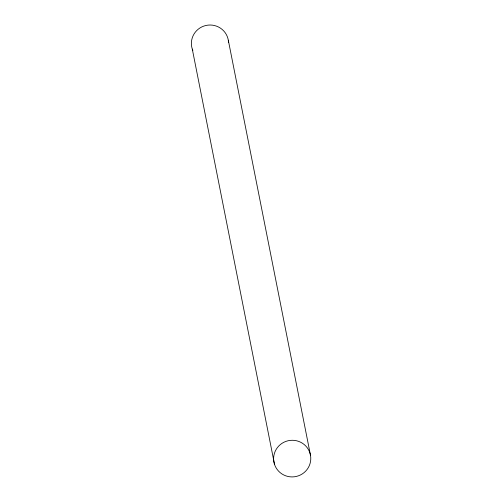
<?xml version="1.0" encoding="UTF-8"?>
<svg xmlns="http://www.w3.org/2000/svg" width="502" height="502" viewBox="0 0 502 502"><rect width="100%" height="100%" fill="white"/><g stroke="black" fill="none" stroke-linecap="round" stroke-linejoin="round"><path stroke-width="0.75" d="M228.303 40.204L310.531 455.465A18.605 18.317 -11.2 0 1 285.688 475.802A18.605 18.317 -11.2 0 1 280.361 444.534A18.605 18.317 -11.2 0 1 310.531 455.465M192.297 49.133L274.519 464.394M192.85 50.589A18.605 18.317 -11.2 0 1 205.92 25.476A18.605 18.317 -11.2 0 1 228.548 42.532"/></g></svg>
